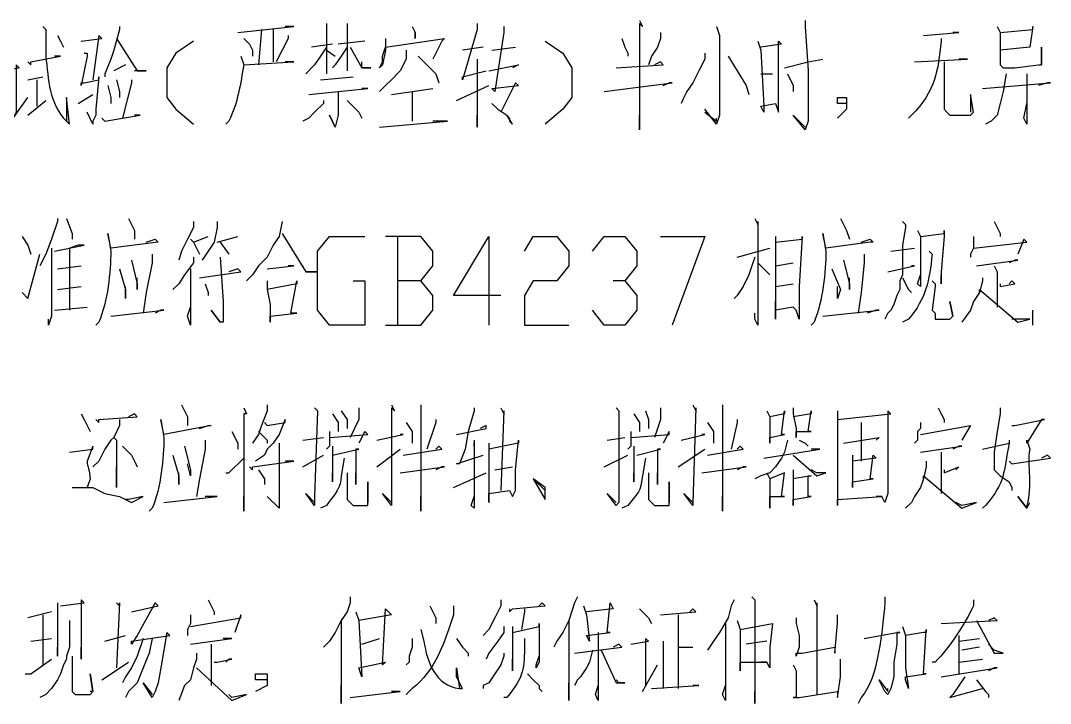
# Model space of a CAD drawing. Header units: millimetres. Extents: x -2210 to 6171, y -6737 to 5572.
# Drawn here: x 4740 to 5418, y 3352 to 3802 of the extents above; entities that cross this region are included whole.
import ezdxf

# ---------------------------------------------------------------- set-up
doc = ezdxf.new("R2010")
doc.units = ezdxf.units.MM
doc.layers.add('1', color=7, linetype='Continuous')

msp = doc.modelspace()

# ---------------------------------------------------------------- linework, layer by layer
at = {"layer": '1', "color": 0, "lineweight": 25}
for points in [[(4805.44, 3797.81), (4805.44, 3795.87), (4801.55, 3782.25), (4799.6, 3776.41), (4795.71, 3766.68), (4795.71, 3764.74)], [(4883.26, 3793.92), (4920.22, 3797.81), (4918.28, 3797.81), (4914.39, 3797.81)], [(4941.62, 3799.76), (4941.62, 3795.87), (4941.62, 3766.68)], [(4955.24, 3799.76), (4955.24, 3768.63)], [(4998.04, 3797.81), (4999.99, 3793.92), (4999.99, 3790.03), (4999.99, 3793.92)], [(5040.85, 3799.76), (5040.85, 3795.87), (5036.95, 3782.25), (5033.06, 3768.63), (5031.12, 3762.79), (5031.12, 3764.74), (5046.68, 3768.63)], [(5058.36, 3797.81), (5058.36, 3793.92), (5052.52, 3755.01), (5050.57, 3756.96), (5068.08, 3758.9), (5066.14, 3760.85), (5056.41, 3741.39)], [(5147.85, 3801.7), (5149.8, 3797.81), (5147.85, 3799.76), (5147.85, 3729.72), (5147.85, 3739.45)], [(5198.43, 3797.81), (5200.38, 3791.98), (5200.38, 3739.45), (5198.43, 3733.61), (5190.65, 3743.34)], [(5256.8, 3801.7), (5256.8, 3797.81), (5258.74, 3768.63), (5258.74, 3735.56), (5256.8, 3729.72), (5249.02, 3739.45), (5256.8, 3731.67)], [(5383.26, 3797.81), (5385.2, 3793.92), (5385.2, 3776.41), (5385.2, 3772.52), (5387.15, 3770.58), (5394.93, 3770.58), (5410.5, 3772.52), (5412.44, 3772.52), (5412.44, 3784.19), (5412.44, 3772.52)], [(5385.2, 3793.92), (5406.6, 3795.87), (5406.6, 3797.81), (5404.66, 3784.19), (5404.66, 3784.19), (5385.2, 3782.25)], [(4764.58, 3791.98), (4766.53, 3788.09), (4768.47, 3784.19)], [(4780.15, 3788.09), (4793.76, 3790.03), (4791.82, 3791.98), (4787.93, 3762.79)], [(4898.82, 3795.87), (4896.88, 3772.52)], [(4906.6, 3795.87), (4906.6, 3774.47)], [(4916.33, 3791.98), (4916.33, 3790.03), (4908.55, 3774.47)], [(5161.47, 3793.92), (5161.47, 3790.03), (5159.52, 3784.19), (5155.63, 3778.36), (5153.69, 3772.52)], [(5334.62, 3791.98), (5357.97, 3793.92), (5354.08, 3793.92)], [(4803.49, 3790.03), (4817.11, 3768.63), (4822.95, 3768.63), (4815.17, 3768.63)], [(4854.08, 3788.09), (4842.4, 3780.3), (4836.57, 3770.58), (4836.57, 3751.12), (4842.4, 3743.34), (4854.08, 3733.61)], [(4887.15, 3790.03), (4891.04, 3786.14), (4892.99, 3782.25), (4892.99, 3778.36)], [(4941.62, 3784.19), (4937.73, 3778.36), (4933.84, 3772.52), (4928.01, 3766.68)], [(4945.52, 3786.14), (4931.9, 3784.19)], [(4955.24, 3784.19), (4951.35, 3778.36), (4947.46, 3772.52), (4945.52, 3770.58)], [(4966.92, 3788.09), (4949.41, 3786.14)], [(4957.19, 3784.19), (4964.97, 3770.58), (4970.81, 3770.58), (4964.97, 3770.58), (4964.97, 3774.47)], [(4980.53, 3790.03), (4980.53, 3782.25), (4978.59, 3772.52), (4976.64, 3770.58), (4978.59, 3774.47), (4978.59, 3778.36), (4980.53, 3784.19)], [(4980.53, 3784.19), (5019.45, 3790.03), (5019.45, 3790.03), (5017.5, 3788.09), (5011.66, 3776.41)], [(5044.74, 3784.19), (5031.12, 3782.25)], [(5050.57, 3782.25), (5066.14, 3784.19)], [(5085.59, 3788.09), (5097.27, 3780.3), (5103.1, 3770.58), (5103.1, 3751.12), (5097.27, 3743.34), (5085.59, 3733.61)], [(5136.18, 3790.03), (5138.12, 3784.19), (5140.07, 3780.3), (5140.07, 3778.36)], [(5225.67, 3788.09), (5227.62, 3782.25), (5229.56, 3745.28), (5229.56, 3741.39), (5227.62, 3745.28), (5237.34, 3747.23), (5239.29, 3741.39), (5239.29, 3788.09), (5241.24, 3786.14), (5227.62, 3784.19)], [(4745.13, 3774.47), (4747.07, 3772.52), (4747.07, 3774.47), (4766.53, 3778.36), (4764.58, 3778.36), (4762.64, 3778.36)], [(4782.09, 3780.3), (4784.04, 3780.3), (4784.04, 3778.36), (4780.15, 3758.9), (4780.15, 3760.85), (4782.09, 3760.85), (4791.82, 3762.79), (4791.82, 3764.74), (4789.87, 3743.34), (4789.87, 3739.45), (4787.93, 3735.56), (4787.93, 3733.61), (4784.04, 3741.39)], [(4941.62, 3782.25), (4947.46, 3778.36)], [(4994.15, 3782.25), (4994.15, 3776.41), (4990.26, 3768.63), (4984.43, 3762.79), (4980.53, 3758.9), (4976.64, 3755.01)], [(5001.94, 3778.36), (5013.61, 3766.68), (5015.55, 3760.85)], [(5190.65, 3780.3), (5190.65, 3776.41), (5186.76, 3768.63), (5182.87, 3760.85), (5178.98, 3755.01), (5177.03, 3751.12), (5175.09, 3747.23)], [(5206.22, 3778.36), (5217.89, 3758.9), (5219.83, 3753.07)], [(4727.62, 3768.63), (4739.29, 3770.58), (4737.34, 3772.52), (4737.34, 3741.39), (4735.4, 3737.5), (4745.13, 3751.12)], [(4809.33, 3772.52), (4801.55, 3768.63)], [(4887.15, 3772.52), (4920.22, 3774.47), (4920.22, 3774.47), (4914.39, 3774.47)], [(5040.85, 3776.41), (5040.85, 3731.67), (5040.85, 3735.56), (5040.85, 3739.45)], [(5048.63, 3768.63), (5068.08, 3772.52), (5068.08, 3772.52), (5064.19, 3770.58)], [(5132.29, 3770.58), (5163.41, 3772.52), (5161.47, 3774.47), (5161.47, 3774.47), (5157.58, 3772.52)], [(5243.18, 3770.58), (5258.74, 3774.47), (5268.47, 3776.41)], [(5328.78, 3774.47), (5363.8, 3776.41), (5361.86, 3776.41), (5357.97, 3776.41)], [(5348.24, 3774.47), (5348.24, 3770.58), (5348.24, 3760.85), (5348.24, 3751.12), (5348.24, 3747.23), (5348.24, 3743.34), (5350.18, 3741.39), (5352.13, 3739.45), (5356.02, 3739.45), (5359.91, 3739.45), (5365.75, 3739.45), (5367.69, 3741.39), (5365.75, 3753.07), (5365.75, 3741.39)], [(4745.13, 3762.79), (4754.85, 3764.74)], [(4937.73, 3762.79), (4959.13, 3764.74)], [(5227.62, 3766.68), (5235.4, 3766.68)], [(5245.13, 3766.68), (5249.02, 3758.9), (5249.02, 3755.01)], [(5389.09, 3766.68), (5387.15, 3755.01), (5385.2, 3747.23), (5383.26, 3739.45), (5379.37, 3735.56), (5375.48, 3733.61)], [(5402.71, 3766.68), (5402.71, 3733.61), (5400.77, 3737.5), (5402.71, 3747.23)], [(4750.96, 3762.79), (4750.96, 3745.28)], [(4797.66, 3758.9), (4799.6, 3751.12), (4799.6, 3747.23)], [(4803.49, 3762.79), (4805.44, 3755.01), (4805.44, 3751.12)], [(4813.22, 3762.79), (4813.22, 3760.85), (4807.38, 3737.5)], [(4929.95, 3753.07), (4968.86, 3756.96), (4966.92, 3756.96), (4964.97, 3756.96)], [(4984.43, 3753.07), (5011.66, 3756.96)], [(5027.23, 3749.17), (5048.63, 3758.9)], [(5124.5, 3755.01), (5169.25, 3760.85), (5167.31, 3760.85)], [(5163.41, 3758.9), (5167.31, 3760.85)], [(5373.53, 3756.96), (5418.28, 3760.85), (5416.33, 3760.85), (5410.5, 3758.9)], [(4778.2, 3747.23), (4787.93, 3753.07)], [(4949.41, 3755.01), (4949.41, 3739.45), (4947.46, 3731.67), (4943.57, 3739.45), (4947.46, 3731.67)], [(4998.04, 3755.01), (4998.04, 3751.12), (4998.04, 3735.56)], [(5284.04, 3747.23), (5278.2, 3747.23), (5278.2, 3751.12), (5284.04, 3751.12), (5284.04, 3743.34), (5278.2, 3737.5)], [(4745.13, 3739.45), (4756.8, 3749.17)], [(4939.68, 3749.17), (4939.68, 3747.23), (4933.84, 3741.39), (4929.95, 3737.5), (4926.06, 3735.56)], [(4955.24, 3749.17), (4961.08, 3743.34), (4963.02, 3741.39), (4964.97, 3737.5)], [(5050.57, 3747.23), (5054.46, 3743.34), (5060.3, 3739.45), (5062.25, 3737.5), (5062.25, 3735.56), (5064.19, 3733.61), (5060.3, 3739.45)], [(4793.76, 3737.5), (4795.71, 3735.56), (4795.71, 3735.56), (4819.06, 3739.45), (4817.11, 3739.45), (4815.17, 3739.45)], [(5190.65, 3741.39), (5198.43, 3735.56), (5198.43, 3737.5)], [(4976.64, 3731.67), (5021.39, 3735.56), (5019.45, 3735.56), (5011.66, 3735.56)], [(4764.58, 3671.35), (4764.58, 3669.41), (4760.69, 3657.74), (4756.8, 3648.01), (4752.91, 3640.23)], [(4770.42, 3671.35), (4774.31, 3661.63), (4774.31, 3657.74)], [(4811.27, 3671.35), (4815.17, 3663.57), (4815.17, 3657.74)], [(4854.08, 3669.41), (4854.08, 3665.52), (4850.18, 3657.74), (4846.29, 3649.95), (4844.35, 3644.12)], [(4869.64, 3669.41), (4869.64, 3665.52), (4867.69, 3655.79), (4863.8, 3649.95), (4859.91, 3644.12)], [(4912.44, 3669.41), (4910.5, 3659.68), (4906.6, 3653.84), (4902.71, 3646.06), (4896.88, 3640.23), (4892.99, 3634.39), (4889.09, 3630.5)], [(5223.73, 3671.35), (5225.67, 3667.46), (5225.67, 3669.41), (5225.67, 3601.31), (5223.73, 3605.21), (5223.73, 3609.1)], [(5280.15, 3671.35), (5284.04, 3663.57), (5285.98, 3657.74)], [(5321, 3669.41), (5322.95, 3667.46), (5322.95, 3665.52), (5321, 3653.84), (5321, 3646.06), (5321, 3640.23), (5321, 3634.39), (5319.06, 3630.5), (5319.06, 3624.66), (5317.11, 3620.77), (5315.17, 3614.93), (5313.22, 3611.04), (5311.27, 3609.1), (5309.33, 3605.21)], [(5381.31, 3669.41), (5385.2, 3661.63), (5385.2, 3659.68)], [(4912.44, 3661.63), (4928.01, 3636.33), (4935.79, 3636.33), (4928.01, 3636.33), (4926.06, 3640.23)], [(5330.73, 3663.57), (5332.67, 3659.68), (5332.67, 3626.61), (5330.73, 3628.55), (5332.67, 3634.39)], [(5332.67, 3659.68), (5348.24, 3661.63), (5348.24, 3663.57), (5348.24, 3659.68), (5346.29, 3636.33), (5346.29, 3628.55), (5346.29, 3632.44), (5346.29, 3634.39)], [(4741.24, 3659.68), (4745.13, 3653.84), (4747.07, 3648.01)], [(4852.13, 3657.74), (4854.08, 3655.79), (4863.8, 3659.68)], [(4854.08, 3655.79), (4857.97, 3648.01)], [(4869.64, 3655.79), (4883.26, 3659.68)], [(4871.59, 3655.79), (4877.42, 3648.01)], [(4959.13, 3630.5), (4966.92, 3630.5), (4966.92, 3601.31), (4943.57, 3601.31), (4935.79, 3611.04), (4935.79, 3649.95), (4943.57, 3659.68), (4966.92, 3659.68)], [(5003.88, 3630.5), (5011.66, 3640.23), (5011.66, 3649.95), (5003.88, 3659.68), (4980.53, 3659.68)], [(4988.32, 3659.68), (4988.32, 3601.31)], [(5056.41, 3620.77), (5025.28, 3620.77), (5048.63, 3659.68), (5048.63, 3601.31)], [(5071.97, 3649.95), (5077.81, 3659.68), (5093.38, 3659.68), (5101.16, 3649.95), (5101.16, 3640.23), (5093.38, 3630.5), (5077.81, 3630.5), (5071.97, 3620.77), (5071.97, 3601.31), (5101.16, 3601.31)], [(5116.72, 3649.95), (5124.5, 3659.68), (5138.12, 3659.68), (5145.9, 3649.95), (5145.9, 3640.23), (5138.12, 3630.5), (5130.34, 3630.5)], [(5161.47, 3659.68), (5190.65, 3659.68), (5169.25, 3601.31)], [(5237.34, 3659.68), (5237.34, 3655.79), (5237.34, 3605.21), (5237.34, 3611.04), (5237.34, 3616.88)], [(5237.34, 3655.79), (5254.85, 3657.74), (5254.85, 3659.68), (5252.91, 3626.61), (5252.91, 3616.88), (5252.91, 3609.1), (5252.91, 3605.21), (5250.96, 3611.04), (5249.02, 3612.99), (5237.34, 3611.04)], [(5367.69, 3659.68), (5367.69, 3655.79), (5367.69, 3651.9), (5365.75, 3648.01), (5365.75, 3646.06)], [(5367.69, 3651.9), (5402.71, 3655.79), (5400.77, 3657.74), (5396.88, 3648.01)], [(4741.24, 3622.72), (4741.24, 3622.72), (4745.13, 3618.82), (4752.91, 3648.01)], [(4760.69, 3651.9), (4760.69, 3612.99), (4760.69, 3607.15), (4758.74, 3601.31), (4758.74, 3605.21)], [(4762.64, 3649.95), (4782.09, 3653.84), (4782.09, 3653.84), (4778.2, 3653.84), (4772.36, 3651.9), (4772.36, 3611.04)], [(4826.84, 3648.01), (4826.84, 3642.17), (4822.95, 3622.72), (4821, 3609.1)], [(5212.05, 3646.06), (5233.45, 3651.9)], [(5295.71, 3648.01), (5295.71, 3642.17), (5293.76, 3622.72), (5291.82, 3609.1)], [(5313.22, 3649.95), (5328.78, 3651.9)], [(4813.22, 3644.12), (4817.11, 3628.55), (4817.11, 3624.66), (4817.11, 3632.44)], [(4854.08, 3646.06), (4854.08, 3642.17), (4848.24, 3634.39), (4844.35, 3628.55), (4840.46, 3624.66)], [(4871.59, 3646.06), (4873.53, 3616.88), (4873.53, 3603.26), (4871.59, 3603.26), (4865.75, 3611.04), (4871.59, 3603.26)], [(5223.73, 3646.06), (5221.78, 3640.23), (5219.83, 3634.39), (5215.94, 3626.61), (5212.05, 3620.77), (5210.11, 3618.82)], [(5225.67, 3642.17), (5229.56, 3638.28), (5231.51, 3636.33), (5233.45, 3634.39), (5231.51, 3636.33)], [(5237.34, 3640.23), (5249.02, 3642.17)], [(5282.09, 3644.12), (5285.98, 3628.55), (5285.98, 3624.66), (5285.98, 3632.44)], [(5369.64, 3640.23), (5396.88, 3644.12), (5394.93, 3644.12), (5391.04, 3642.17)], [(4764.58, 3638.28), (4780.15, 3640.23)], [(4805.44, 3638.28), (4809.33, 3624.66), (4809.33, 3618.82), (4809.33, 3626.61)], [(4852.13, 3638.28), (4852.13, 3601.31), (4850.18, 3607.15), (4852.13, 3612.99)], [(4857.97, 3632.44), (4885.2, 3636.33), (4883.26, 3638.28), (4877.42, 3636.33)], [(4902.71, 3638.28), (4920.22, 3640.23), (4918.28, 3640.23), (4916.33, 3640.23)], [(5274.31, 3638.28), (5280.15, 3624.66), (5278.2, 3618.82), (5278.2, 3626.61)], [(5311.27, 3636.33), (5328.78, 3640.23), (5326.84, 3640.23), (5326.84, 3640.23)], [(5381.31, 3640.23), (5383.26, 3636.33), (5383.26, 3612.99)], [(4861.86, 3628.55), (4863.8, 3622.72), (4863.8, 3620.77)], [(4902.71, 3630.5), (4902.71, 3624.66), (4904.66, 3614.93), (4904.66, 3603.26), (4904.66, 3607.15), (4922.17, 3609.1), (4918.28, 3609.1), (4922.17, 3630.5), (4922.17, 3628.55), (4902.71, 3624.66)], [(4980.53, 3601.31), (5003.88, 3601.31), (5011.66, 3611.04), (5011.66, 3620.77), (5003.88, 3630.5), (4988.32, 3630.5)], [(5138.12, 3630.5), (5145.9, 3620.77), (5145.9, 3611.04), (5138.12, 3601.31), (5124.5, 3601.31), (5116.72, 3611.04)], [(5237.34, 3626.61), (5249.02, 3628.55)], [(5321, 3632.44), (5324.89, 3624.66), (5326.84, 3622.72)], [(5340.46, 3630.5), (5342.4, 3628.55), (5342.4, 3626.61), (5340.46, 3611.04), (5342.4, 3609.1), (5342.4, 3607.15), (5342.4, 3605.21), (5350.18, 3605.21), (5352.13, 3605.21), (5354.08, 3607.15), (5352.13, 3616.88), (5354.08, 3607.15)], [(5373.53, 3632.44), (5373.53, 3630.5), (5371.59, 3622.72), (5367.69, 3616.88), (5365.75, 3611.04), (5359.91, 3603.26)], [(5385.2, 3628.55), (5385.2, 3626.61), (5394.93, 3628.55), (5392.99, 3630.5), (5391.04, 3628.55)], [(4764.58, 3624.66), (4780.15, 3626.61)], [(5371.59, 3622.72), (5371.59, 3624.66), (5396.88, 3603.26), (5404.66, 3605.21), (5396.88, 3605.21), (5392.99, 3605.21)], [(4762.64, 3611.04), (4784.04, 3612.99)], [(4799.6, 3607.15), (4834.62, 3611.04), (4832.67, 3611.04), (4828.78, 3609.1)], [(5268.47, 3607.15), (5305.44, 3611.04), (5303.49, 3611.04), (5297.66, 3609.1)], [(5406.6, 3601.31), (5406.6, 3611.04)], [(4846.29, 3548.79), (4850.18, 3541), (4850.18, 3535.17)], [(4887.15, 3546.84), (4889.09, 3542.95), (4887.15, 3542.95), (4887.15, 3478.75), (4887.15, 3482.64), (4887.15, 3488.47)], [(4902.71, 3548.79), (4902.71, 3544.89), (4898.82, 3535.17), (4896.88, 3529.33), (4892.99, 3523.49)], [(4933.84, 3546.84), (4935.79, 3544.89), (4935.79, 3544.89), (4933.84, 3488.47), (4933.84, 3484.58), (4933.84, 3482.64), (4928.01, 3490.42), (4933.84, 3484.58)], [(4963.02, 3546.84), (4963.02, 3542.95), (4963.02, 3539.06), (4957.19, 3527.38)], [(4984.43, 3548.79), (4986.37, 3544.89), (4984.43, 3546.84), (4984.43, 3484.58), (4984.43, 3482.64), (4978.59, 3490.42), (4984.43, 3484.58)], [(5003.88, 3548.79), (5003.88, 3546.84), (5003.88, 3546.84), (5003.88, 3478.75), (5003.88, 3488.47)], [(5038.9, 3546.84), (5038.9, 3544.89), (5035.01, 3531.28), (5033.06, 3519.6), (5029.17, 3509.88), (5027.23, 3509.88), (5044.74, 3515.71)], [(5056.41, 3546.84), (5058.36, 3542.95), (5058.36, 3544.89), (5056.41, 3492.37)], [(5132.29, 3546.84), (5134.23, 3544.89), (5134.23, 3544.89), (5134.23, 3488.47), (5134.23, 3484.58), (5132.29, 3482.64), (5126.45, 3490.42), (5132.29, 3484.58)], [(5161.47, 3546.84), (5161.47, 3542.95), (5161.47, 3539.06), (5157.58, 3527.38)], [(5182.87, 3548.79), (5184.81, 3544.89), (5184.81, 3546.84), (5182.87, 3484.58), (5182.87, 3482.64), (5177.03, 3490.42), (5182.87, 3484.58)], [(5202.32, 3548.79), (5202.32, 3546.84), (5202.32, 3546.84), (5202.32, 3478.75), (5202.32, 3484.58), (5202.32, 3488.47)], [(5249.02, 3546.84), (5249.02, 3542.95), (5250.96, 3533.22), (5250.96, 3527.38), (5250.96, 3531.28), (5260.69, 3531.28), (5258.74, 3531.28), (5260.69, 3544.89), (5260.69, 3542.95), (5249.02, 3541)], [(5344.35, 3546.84), (5346.29, 3542.95), (5348.24, 3539.06), (5348.24, 3537.11)], [(5385.2, 3546.84), (5385.2, 3544.89), (5385.2, 3542.95), (5383.26, 3531.28), (5381.31, 3517.66), (5381.31, 3507.93), (5381.31, 3505.98), (5385.2, 3502.09), (5391.04, 3498.2), (5392.99, 3494.31), (5392.99, 3492.37)], [(4780.15, 3542.95), (4782.09, 3539.06), (4784.04, 3535.17), (4785.98, 3531.28)], [(4789.87, 3539.06), (4791.82, 3537.11), (4791.82, 3539.06), (4817.11, 3541), (4815.17, 3542.95), (4811.27, 3541)], [(4945.52, 3542.95), (4949.41, 3537.11), (4949.41, 3531.28)], [(4951.35, 3544.89), (4955.24, 3539.06), (4955.24, 3537.11), (4955.24, 3533.22)], [(5143.96, 3542.95), (5147.85, 3537.11), (5147.85, 3531.28)], [(5151.74, 3544.89), (5153.69, 3539.06), (5153.69, 3533.22)], [(5231.51, 3544.89), (5233.45, 3541), (5233.45, 3537.11), (5233.45, 3523.49), (5233.45, 3527.38), (5243.18, 3529.33), (5241.24, 3529.33), (5243.18, 3544.89), (5243.18, 3542.95), (5233.45, 3541)], [(5278.2, 3544.89), (5278.2, 3539.06), (5278.2, 3482.64), (5278.2, 3486.53), (5307.38, 3488.47), (5305.44, 3488.47), (5303.49, 3488.47)], [(5278.2, 3539.06), (5313.22, 3542.95), (5311.27, 3544.89), (5311.27, 3541), (5311.27, 3507.93), (5311.27, 3498.2), (5311.27, 3490.42), (5309.33, 3484.58), (5307.38, 3488.47)], [(4805.44, 3539.06), (4805.44, 3535.17), (4801.55, 3527.38), (4799.6, 3525.44), (4795.71, 3519.6), (4791.82, 3511.82), (4787.93, 3507.93)], [(4900.77, 3537.11), (4902.71, 3535.17), (4914.39, 3537.11), (4914.39, 3539.06), (4910.5, 3529.33), (4906.6, 3523.49), (4902.71, 3519.6), (4900.77, 3515.71), (4894.93, 3511.82)], [(4994.15, 3537.11), (4998.04, 3531.28), (4998.04, 3527.38), (4998.04, 3523.49)], [(5013.61, 3539.06), (5013.61, 3537.11), (5007.77, 3519.6)], [(5027.23, 3529.33), (5046.68, 3533.22), (5046.68, 3535.17), (5042.79, 3533.22)], [(5192.6, 3537.11), (5196.49, 3531.28), (5196.49, 3527.38), (5196.49, 3523.49)], [(5212.05, 3539.06), (5212.05, 3537.11), (5208.16, 3519.6)], [(5293.76, 3537.11), (5293.76, 3533.22), (5293.76, 3511.82)], [(5332.67, 3537.11), (5332.67, 3533.22), (5330.73, 3531.28), (5330.73, 3527.38), (5330.73, 3525.44), (5328.78, 3523.49)], [(5332.67, 3529.33), (5365.75, 3535.17), (5365.75, 3535.17), (5359.91, 3525.44)], [(4801.55, 3527.38), (4803.49, 3525.44), (4803.49, 3494.31), (4803.49, 3507.93)], [(4879.37, 3531.28), (4883.26, 3523.49), (4883.26, 3523.49), (4883.26, 3519.6)], [(4896.88, 3531.28), (4902.71, 3525.44), (4902.71, 3523.49)], [(4926.06, 3525.44), (4939.68, 3527.38)], [(4943.57, 3531.28), (4943.57, 3527.38), (4943.57, 3523.49), (4943.57, 3521.55), (4941.62, 3519.6)], [(4943.57, 3527.38), (4968.86, 3529.33), (4966.92, 3531.28), (4963.02, 3523.49)], [(4974.7, 3525.44), (4992.21, 3529.33), (4990.26, 3529.33), (4990.26, 3529.33)], [(5126.45, 3525.44), (5138.12, 3527.38)], [(5142.01, 3531.28), (5142.01, 3527.38), (5142.01, 3523.49), (5142.01, 3521.55), (5140.07, 3519.6)], [(5142.01, 3527.38), (5167.31, 3529.33), (5167.31, 3531.28), (5163.41, 3523.49)], [(5175.09, 3525.44), (5190.65, 3529.33), (5190.65, 3529.33), (5188.71, 3529.33)], [(5282.09, 3523.49), (5305.44, 3527.38), (5305.44, 3527.38), (5303.49, 3525.44)], [(4807.38, 3521.55), (4813.22, 3515.71), (4815.17, 3511.82), (4817.11, 3507.93)], [(4848.24, 3521.55), (4852.13, 3505.98), (4852.13, 3502.09), (4850.18, 3509.88)], [(4861.86, 3525.44), (4861.86, 3519.6), (4857.97, 3500.15), (4856.02, 3488.47)], [(4945.52, 3521.55), (4945.52, 3498.2), (4945.52, 3500.15), (4945.52, 3504.04)], [(4945.52, 3515.71), (4963.02, 3519.6), (4961.08, 3519.6), (4961.08, 3500.15), (4961.08, 3496.26), (4961.08, 3500.15), (4961.08, 3504.04)], [(4974.7, 3507.93), (4990.26, 3519.6)], [(4992.21, 3515.71), (5017.5, 3519.6), (5015.55, 3521.55), (5013.61, 3519.6)], [(5038.9, 3525.44), (5038.9, 3521.55), (5038.9, 3523.49), (5038.9, 3480.69), (5036.95, 3482.64), (5038.9, 3488.47)], [(5048.63, 3523.49), (5048.63, 3519.6), (5048.63, 3484.58), (5048.63, 3490.42), (5062.25, 3492.37), (5064.19, 3488.47), (5066.14, 3492.37), (5066.14, 3505.98), (5068.08, 3525.44), (5068.08, 3523.49), (5048.63, 3519.6)], [(5143.96, 3521.55), (5143.96, 3498.2), (5143.96, 3504.04)], [(5145.9, 3515.71), (5161.47, 3519.6), (5159.52, 3519.6), (5159.52, 3496.26), (5159.52, 3500.15), (5159.52, 3504.04)], [(5173.14, 3507.93), (5190.65, 3519.6)], [(5192.6, 3515.71), (5215.94, 3519.6), (5214, 3521.55), (5212.05, 3519.6)], [(5245.13, 3525.44), (5243.18, 3517.66), (5241.24, 3513.77), (5237.34, 3507.93), (5233.45, 3504.04), (5227.62, 3502.09), (5223.73, 3500.15)], [(5229.56, 3513.77), (5266.53, 3519.6), (5264.58, 3519.6), (5260.69, 3519.6)], [(5252.91, 3525.44), (5256.8, 3523.49), (5258.74, 3521.55)], [(5332.67, 3517.66), (5359.91, 3521.55), (5357.97, 3521.55), (5354.08, 3519.6)], [(5373.53, 3519.6), (5391.04, 3523.49)], [(4840.46, 3515.71), (4844.35, 3502.09), (4844.35, 3496.26), (4844.35, 3504.04)], [(4875.48, 3504.04), (4877.42, 3504.04), (4877.42, 3504.04), (4887.15, 3513.77)], [(4926.06, 3507.93), (4939.68, 3515.71)], [(5124.5, 3507.93), (5140.07, 3515.71)], [(5249.02, 3515.71), (5264.58, 3502.09), (5270.42, 3504.04), (5264.58, 3504.04), (5260.69, 3505.98)], [(5287.93, 3515.71), (5287.93, 3511.82), (5287.93, 3494.31), (5287.93, 3498.2), (5301.55, 3500.15), (5299.6, 3500.15), (5301.55, 3515.71), (5303.49, 3513.77), (5287.93, 3511.82)], [(5346.29, 3517.66), (5346.29, 3515.71), (5346.29, 3490.42)], [(5391.04, 3511.82), (5392.99, 3509.88), (5392.99, 3509.88), (5404.66, 3511.82), (5418.28, 3513.77), (5416.33, 3515.71), (5412.44, 3513.77)], [(4891.04, 3507.93), (4892.99, 3505.98), (4892.99, 3507.93), (4920.22, 3511.82), (4918.28, 3511.82), (4914.39, 3511.82)], [(4896.88, 3505.98), (4900.77, 3500.15), (4900.77, 3496.26)], [(4990.26, 3504.04), (5019.45, 3507.93), (5017.5, 3507.93), (5013.61, 3505.98)], [(5052.52, 3505.98), (5064.19, 3507.93)], [(5188.71, 3504.04), (5217.89, 3507.93), (5215.94, 3507.93), (5212.05, 3505.98)], [(5249.02, 3505.98), (5249.02, 3502.09), (5249.02, 3482.64), (5249.02, 3486.53), (5260.69, 3488.47), (5258.74, 3488.47), (5258.74, 3502.09), (5260.69, 3502.09), (5249.02, 3500.15)], [(5336.57, 3511.82), (5336.57, 3507.93), (5334.62, 3500.15), (5332.67, 3494.31), (5328.78, 3488.47), (5326.84, 3484.58), (5322.95, 3480.69)], [(5348.24, 3505.98), (5348.24, 3504.04), (5357.97, 3507.93), (5357.97, 3507.93), (5356.02, 3505.98)], [(4955.24, 3504.04), (4955.24, 3500.15), (4955.24, 3500.15), (4955.24, 3490.42), (4955.24, 3488.47), (4955.24, 3486.53), (4957.19, 3484.58), (4957.19, 3484.58), (4959.13, 3482.64), (4968.86, 3482.64), (4968.86, 3484.58), (4968.86, 3498.2), (4968.86, 3484.58)], [(5025.28, 3494.31), (5046.68, 3504.04)], [(5085.59, 3492.37), (5077.81, 3500.15), (5085.59, 3486.53), (5085.59, 3494.31), (5077.81, 3500.15)], [(5153.69, 3504.04), (5153.69, 3500.15), (5153.69, 3500.15), (5153.69, 3486.53), (5155.63, 3484.58), (5155.63, 3484.58), (5157.58, 3482.64), (5167.31, 3482.64), (5167.31, 3484.58), (5167.31, 3498.2), (5167.31, 3484.58)], [(5231.51, 3504.04), (5233.45, 3500.15), (5233.45, 3492.37), (5233.45, 3480.69), (5233.45, 3488.47), (5243.18, 3488.47), (5241.24, 3488.47), (5243.18, 3504.04), (5243.18, 3504.04), (5233.45, 3500.15)], [(5334.62, 3500.15), (5334.62, 3502.09), (5359.91, 3480.69), (5369.64, 3484.58), (5359.91, 3482.64), (5356.02, 3484.58)], [(4774.31, 3494.31), (4780.15, 3494.31), (4782.09, 3494.31), (4787.93, 3494.31), (4795.71, 3490.42), (4805.44, 3488.47), (4813.22, 3484.58), (4821, 3488.47), (4811.27, 3486.53), (4809.33, 3486.53)], [(4834.62, 3484.58), (4869.64, 3488.47), (4867.69, 3488.47), (4861.86, 3488.47)], [(4764.58, 3418.44), (4764.58, 3414.54), (4764.58, 3398.98), (4764.58, 3383.42), (4764.58, 3389.25)], [(4766.53, 3416.49), (4782.09, 3418.44), (4780.15, 3420.38), (4780.15, 3416.49), (4780.15, 3381.47), (4780.15, 3385.36), (4780.15, 3389.25)], [(4803.49, 3418.44), (4805.44, 3416.49), (4805.44, 3418.44), (4803.49, 3375.63)], [(4813.22, 3412.6), (4830.73, 3416.49), (4828.78, 3418.44), (4817.11, 3397.03), (4813.22, 3391.2), (4813.22, 3393.14), (4838.51, 3397.03), (4836.57, 3398.98), (4834.62, 3387.31), (4832.67, 3375.63), (4832.67, 3375.63), (4830.73, 3365.91), (4828.78, 3360.07), (4826.84, 3356.18), (4821, 3365.91), (4826.84, 3358.12)], [(4863.8, 3420.38), (4867.69, 3412.6), (4867.69, 3410.65)], [(4957.19, 3422.33), (4957.19, 3418.44), (4955.24, 3412.6), (4951.35, 3406.76), (4947.46, 3398.98), (4943.57, 3393.14), (4939.68, 3389.25)], [(5056.41, 3420.38), (5056.41, 3416.49), (5052.52, 3408.71), (5048.63, 3400.93), (5044.74, 3397.03)], [(5062.25, 3414.54), (5062.25, 3412.6), (5064.19, 3414.54), (5085.59, 3416.49), (5083.65, 3418.44), (5081.7, 3416.49)], [(5106.99, 3422.33), (5105.05, 3418.44), (5101.16, 3406.76), (5097.27, 3398.98), (5093.38, 3393.14), (5091.43, 3389.25)], [(5110.88, 3416.49), (5112.83, 3410.65), (5114.78, 3393.14), (5112.83, 3397.03), (5128.39, 3398.98), (5126.45, 3398.98), (5128.39, 3418.44), (5130.34, 3414.54), (5112.83, 3412.6)], [(5210.11, 3420.38), (5208.16, 3416.49), (5206.22, 3408.71), (5200.38, 3398.98), (5196.49, 3393.14), (5192.6, 3387.31)], [(5221.78, 3422.33), (5223.73, 3420.38), (5223.73, 3420.38), (5223.73, 3352.29), (5223.73, 3356.18), (5223.73, 3360.07)], [(5262.64, 3420.38), (5264.58, 3416.49), (5264.58, 3418.44), (5264.58, 3358.12)], [(4760.69, 3412.6), (4745.13, 3408.71)], [(4754.85, 3410.65), (4754.85, 3377.58)], [(4852.13, 3410.65), (4852.13, 3406.76), (4852.13, 3404.82), (4850.18, 3400.93), (4850.18, 3398.98), (4850.18, 3397.03)], [(4852.13, 3402.87), (4885.2, 3408.71), (4885.2, 3410.65), (4881.31, 3398.98)], [(4961.08, 3412.6), (4963.02, 3406.76), (4964.97, 3369.8), (4963.02, 3375.63), (4980.53, 3379.52), (4978.59, 3377.58), (4980.53, 3414.54), (4984.43, 3410.65), (4963.02, 3406.76)], [(5009.72, 3416.49), (5011.66, 3412.6), (5013.61, 3408.71), (5013.61, 3406.76), (5013.61, 3404.82)], [(5071.97, 3414.54), (5071.97, 3412.6), (5070.03, 3400.93)], [(5147.85, 3414.54), (5151.74, 3410.65), (5153.69, 3408.71), (5155.63, 3404.82)], [(5161.47, 3410.65), (5184.81, 3412.6), (5182.87, 3414.54), (5180.92, 3412.6)], [(5173.14, 3410.65), (5173.14, 3362.02)], [(5250.96, 3408.71), (5250.96, 3404.82), (5252.91, 3397.03), (5252.91, 3389.25), (5250.96, 3383.42), (5250.96, 3385.36), (5254.85, 3385.36), (5276.25, 3389.25), (5276.25, 3385.36), (5278.2, 3404.82), (5278.2, 3410.65)], [(4772.36, 3406.76), (4772.36, 3404.82), (4772.36, 3404.82), (4772.36, 3397.03), (4772.36, 3389.25), (4770.42, 3383.42), (4770.42, 3381.47), (4768.47, 3377.58), (4766.53, 3371.74), (4764.58, 3367.85), (4760.69, 3362.02), (4756.8, 3358.12), (4752.91, 3356.18)], [(4951.35, 3406.76), (4951.35, 3389.25), (4951.35, 3352.29), (4951.35, 3356.18), (4951.35, 3363.96)], [(5064.19, 3398.98), (5081.7, 3402.87), (5081.7, 3404.82), (5081.7, 3379.52), (5079.76, 3375.63), (5079.76, 3377.58), (5081.7, 3383.42)], [(5101.16, 3406.76), (5101.16, 3354.23), (5101.16, 3358.12), (5101.16, 3365.91)], [(5204.27, 3404.82), (5204.27, 3354.23), (5202.32, 3358.12), (5204.27, 3363.96)], [(5212.05, 3406.76), (5214, 3400.93), (5214, 3373.69), (5214, 3379.52), (5231.51, 3379.52), (5227.62, 3379.52)], [(5214, 3400.93), (5235.4, 3404.82), (5235.4, 3404.82), (5233.45, 3389.25), (5233.45, 3377.58), (5233.45, 3375.63), (5231.51, 3379.52)], [(5346.29, 3404.82), (5383.26, 3406.76), (5381.31, 3408.71), (5377.42, 3406.76)], [(5369.64, 3406.76), (5381.31, 3385.36), (5387.15, 3385.36), (5381.31, 3387.31), (5377.42, 3391.2)], [(4795.71, 3393.14), (4809.33, 3397.03)], [(5058.36, 3402.87), (5058.36, 3398.98), (5054.46, 3393.14), (5048.63, 3385.36), (5046.68, 3381.47)], [(5064.19, 3402.87), (5064.19, 3398.98), (5064.19, 3373.69), (5064.19, 3377.58), (5064.19, 3381.47)], [(5120.61, 3398.98), (5120.61, 3354.23), (5118.67, 3358.12), (5120.61, 3363.96)], [(5295.71, 3395.09), (5317.11, 3398.98), (5319.06, 3398.98), (5317.11, 3398.98), (5317.11, 3391.2), (5315.17, 3379.52), (5315.17, 3369.8), (5313.22, 3362.02), (5311.27, 3358.12), (5309.33, 3360.07), (5307.38, 3363.96), (5305.44, 3367.85), (5311.27, 3360.07), (5311.27, 3362.02)], [(5321, 3402.87), (5322.95, 3397.03), (5322.95, 3375.63), (5324.89, 3362.02), (5322.95, 3367.85), (5322.95, 3369.8), (5336.57, 3371.74), (5334.62, 3371.74), (5336.57, 3400.93), (5336.57, 3398.98), (5334.62, 3398.98), (5322.95, 3397.03)], [(5357.97, 3397.03), (5357.97, 3371.74)], [(4747.07, 3393.14), (4760.69, 3395.09)], [(4821, 3395.09), (4817.11, 3383.42), (4813.22, 3375.63), (4813.22, 3375.63), (4809.33, 3369.8), (4807.38, 3365.91)], [(4826.84, 3395.09), (4824.89, 3385.36), (4821, 3375.63), (4817.11, 3365.91), (4811.27, 3360.07), (4809.33, 3356.18)], [(4852.13, 3391.2), (4879.37, 3395.09), (4879.37, 3395.09), (4873.53, 3395.09)], [(4865.75, 3391.2), (4865.75, 3389.25), (4865.75, 3363.96)], [(4964.97, 3391.2), (4976.64, 3395.09)], [(4998.04, 3395.09), (4998.04, 3389.25), (4996.1, 3383.42), (4996.1, 3379.52), (4994.15, 3377.58)], [(5027.23, 3395.09), (5031.12, 3389.25), (5035.01, 3385.36), (5035.01, 3383.42)], [(5105.05, 3385.36), (5136.18, 3389.25), (5134.23, 3391.2), (5130.34, 3389.25)], [(5142.01, 3391.2), (5153.69, 3393.14), (5151.74, 3395.09), (5151.74, 3391.2), (5151.74, 3363.96), (5149.8, 3360.07), (5159.52, 3377.58)], [(5163.41, 3393.14), (5163.41, 3391.2), (5163.41, 3362.02)], [(5231.51, 3393.14), (5217.89, 3391.2)], [(5357.97, 3393.14), (5371.59, 3395.09)], [(4774.31, 3383.42), (4774.31, 3381.47), (4774.31, 3381.47), (4774.31, 3363.96), (4774.31, 3360.07), (4776.25, 3358.12), (4776.25, 3358.12), (4780.15, 3358.12), (4785.98, 3358.12), (4787.93, 3360.07), (4787.93, 3360.07), (4785.98, 3371.74), (4787.93, 3360.07), (4785.98, 3360.07)], [(4856.02, 3385.36), (4856.02, 3381.47), (4854.08, 3375.63), (4852.13, 3367.85), (4848.24, 3363.96), (4844.35, 3354.23)], [(5058.36, 3385.36), (5058.36, 3383.42), (5056.41, 3377.58), (5052.52, 3371.74), (5048.63, 3365.91), (5044.74, 3363.96), (5044.74, 3362.02)], [(5116.72, 3387.31), (5114.78, 3379.52), (5112.83, 3375.63), (5108.94, 3369.8), (5106.99, 3367.85), (5105.05, 3363.96)], [(5122.56, 3387.31), (5132.29, 3365.91), (5138.12, 3365.91), (5134.23, 3365.91), (5132.29, 3367.85)], [(5173.14, 3389.25), (5182.87, 3389.25)], [(5371.59, 3389.25), (5359.91, 3387.31)], [(4743.18, 3371.74), (4745.13, 3371.74), (4747.07, 3371.74), (4760.69, 3381.47)], [(4793.76, 3367.85), (4811.27, 3379.52)], [(4867.69, 3379.52), (4869.64, 3379.52), (4879.37, 3381.47), (4877.42, 3381.47), (4875.48, 3379.52)], [(5249.02, 3377.58), (5250.96, 3373.69), (5250.96, 3356.18), (5249.02, 3356.18), (5252.91, 3356.18), (5278.2, 3360.07), (5278.2, 3356.18), (5280.15, 3369.8), (5280.15, 3381.47)], [(5357.97, 3379.52), (5373.53, 3381.47)], [(4856.02, 3375.63), (4856.02, 3375.63), (4879.37, 3354.23), (4889.09, 3358.12), (4879.37, 3356.18), (4877.42, 3358.12)], [(4902.71, 3367.85), (4894.93, 3367.85), (4894.93, 3371.74), (4902.71, 3371.74), (4902.71, 3363.96), (4894.93, 3360.07)], [(5073.92, 3371.74), (5077.81, 3367.85), (5081.7, 3363.96), (5081.7, 3362.02), (5083.65, 3360.07)], [(5346.29, 3369.8), (5383.26, 3375.63), (5381.31, 3375.63), (5377.42, 3373.69)], [(5361.86, 3369.8), (5354.08, 3358.12), (5352.13, 3356.18), (5373.53, 3362.02)], [(5155.63, 3362.02), (5186.76, 3363.96), (5184.81, 3363.96), (5182.87, 3363.96)], [(5369.64, 3367.85), (5375.48, 3360.07), (5377.42, 3358.12), (5377.42, 3356.18)], [(4957.19, 3356.18), (4990.26, 3360.07), (4986.37, 3360.07), (4984.43, 3360.07)]]:
    msp.add_lwpolyline(points, dxfattribs=at)
for points, knots in [([(4754.85, 3797.81), (4754.85, 3797.81), (4756.8, 3795.87), (4756.8, 3795.87), (4756.8, 3795.87), (4756.8, 3795.87), (4756.8, 3795.87), (4756.8, 3795.87), (4756.8, 3778.36), (4756.8, 3778.36), (4758.74, 3762.79), (4758.74, 3747.23), (4770.42, 3735.56), (4770.42, 3735.56), (4772.36, 3733.61), (4772.36, 3733.61), (4772.36, 3733.61), (4770.42, 3751.12), (4770.42, 3751.12), (4770.42, 3751.12), (4770.42, 3735.56), (4770.42, 3735.56)], [0, 0, 0, 0, 1, 1, 1, 2, 2, 2, 3, 3, 3, 4, 4, 4, 5, 5, 5, 6, 6, 6, 7, 7, 7, 7]), ([(5346.29, 3790.03), (5346.29, 3790.03), (5346.29, 3788.09), (5346.29, 3788.09), (5344.35, 3768.63), (5342.4, 3755.01), (5326.84, 3739.45), (5326.84, 3739.45), (5324.89, 3737.5), (5324.89, 3737.5)], [0, 0, 0, 0, 1, 1, 1, 2, 2, 2, 3, 3, 3, 3]), ([(4885.2, 3778.36), (4885.2, 3778.36), (4887.15, 3772.52), (4887.15, 3772.52), (4885.2, 3760.85), (4883.26, 3747.23), (4877.42, 3735.56), (4877.42, 3735.56), (4875.48, 3733.61), (4875.48, 3733.61)], [0, 0, 0, 0, 1, 1, 1, 2, 2, 2, 3, 3, 3, 3]), ([(4822.95, 3655.79), (4822.95, 3655.79), (4828.78, 3657.74), (4828.78, 3657.74), (4828.78, 3657.74), (4830.73, 3655.79), (4830.73, 3655.79), (4830.73, 3655.79), (4830.73, 3655.79), (4830.73, 3655.79), (4830.73, 3655.79), (4799.6, 3651.9), (4799.6, 3651.9), (4799.6, 3651.9), (4797.66, 3661.63), (4797.66, 3661.63), (4797.66, 3661.63), (4799.6, 3649.95), (4799.6, 3649.95), (4799.6, 3636.33), (4797.66, 3616.88), (4791.82, 3603.26), (4791.82, 3603.26), (4789.87, 3601.31), (4789.87, 3601.31)], [0, 0, 0, 0, 1, 1, 1, 2, 2, 2, 3, 3, 3, 4, 4, 4, 5, 5, 5, 6, 6, 6, 7, 7, 7, 8, 8, 8, 8]), ([(5293.76, 3655.79), (5293.76, 3655.79), (5299.6, 3657.74), (5299.6, 3657.74), (5299.6, 3657.74), (5301.55, 3655.79), (5301.55, 3655.79), (5301.55, 3655.79), (5299.6, 3655.79), (5299.6, 3655.79), (5299.6, 3655.79), (5270.42, 3651.9), (5270.42, 3651.9), (5270.42, 3651.9), (5268.47, 3661.63), (5268.47, 3661.63), (5268.47, 3661.63), (5270.42, 3649.95), (5270.42, 3649.95), (5270.42, 3636.33), (5268.47, 3616.88), (5262.64, 3603.26), (5262.64, 3603.26), (5260.69, 3601.31), (5260.69, 3601.31)], [0, 0, 0, 0, 1, 1, 1, 2, 2, 2, 3, 3, 3, 4, 4, 4, 5, 5, 5, 6, 6, 6, 7, 7, 7, 8, 8, 8, 8]), ([(5338.51, 3649.95), (5338.51, 3649.95), (5340.46, 3648.01), (5340.46, 3648.01), (5338.51, 3630.5), (5336.57, 3618.82), (5324.89, 3605.21), (5324.89, 3605.21), (5321, 3603.26), (5321, 3603.26)], [0, 0, 0, 0, 1, 1, 1, 2, 2, 2, 3, 3, 3, 3]), ([(4857.97, 3533.22), (4857.97, 3533.22), (4863.8, 3535.17), (4863.8, 3535.17), (4863.8, 3535.17), (4865.75, 3535.17), (4865.75, 3535.17), (4865.75, 3535.17), (4865.75, 3535.17), (4865.75, 3535.17), (4865.75, 3535.17), (4834.62, 3529.33), (4834.62, 3529.33), (4834.62, 3529.33), (4832.67, 3539.06), (4832.67, 3539.06), (4832.67, 3539.06), (4834.62, 3527.38), (4834.62, 3527.38), (4834.62, 3513.77), (4832.67, 3494.31), (4826.84, 3480.69), (4826.84, 3480.69), (4824.89, 3478.75), (4824.89, 3478.75)], [0, 0, 0, 0, 1, 1, 1, 2, 2, 2, 3, 3, 3, 4, 4, 4, 5, 5, 5, 6, 6, 6, 7, 7, 7, 8, 8, 8, 8]), ([(5392.99, 3535.17), (5392.99, 3535.17), (5394.93, 3535.17), (5394.93, 3535.17), (5394.93, 3535.17), (5414.39, 3539.06), (5414.39, 3539.06), (5414.39, 3539.06), (5412.44, 3539.06), (5412.44, 3539.06), (5412.44, 3539.06), (5402.71, 3523.49), (5402.71, 3523.49), (5402.71, 3523.49), (5402.71, 3525.44), (5402.71, 3525.44), (5402.71, 3525.44), (5404.66, 3519.6), (5404.66, 3519.6), (5402.71, 3507.93), (5406.6, 3496.26), (5402.71, 3482.64), (5402.71, 3482.64), (5402.71, 3480.69), (5402.71, 3480.69), (5402.71, 3480.69), (5396.88, 3488.47), (5396.88, 3488.47), (5396.88, 3488.47), (5402.71, 3480.69), (5402.71, 3480.69), (5402.71, 3480.69), (5404.66, 3484.58), (5404.66, 3484.58)], [0, 0, 0, 0, 1, 1, 1, 2, 2, 2, 3, 3, 3, 4, 4, 4, 5, 5, 5, 6, 6, 6, 7, 7, 7, 8, 8, 8, 9, 9, 9, 10, 10, 10, 11, 11, 11, 11]), ([(4772.36, 3517.66), (4772.36, 3517.66), (4787.93, 3519.6), (4787.93, 3519.6), (4787.93, 3519.6), (4787.93, 3521.55), (4787.93, 3521.55), (4787.93, 3521.55), (4784.04, 3511.82), (4784.04, 3511.82), (4784.04, 3507.93), (4785.98, 3505.98), (4785.98, 3500.15), (4785.98, 3500.15), (4784.04, 3494.31), (4784.04, 3494.31)], [0, 0, 0, 0, 1, 1, 1, 2, 2, 2, 3, 3, 3, 4, 4, 4, 5, 5, 5, 5]), ([(4910.5, 3523.49), (4910.5, 3523.49), (4910.5, 3521.55), (4910.5, 3521.55), (4910.5, 3507.93), (4910.5, 3496.26), (4910.5, 3482.64), (4910.5, 3482.64), (4910.5, 3480.69), (4910.5, 3480.69), (4910.5, 3480.69), (4902.71, 3488.47), (4902.71, 3488.47)], [0, 0, 0, 0, 1, 1, 1, 2, 2, 2, 3, 3, 3, 4, 4, 4, 4]), ([(5391.04, 3525.44), (5391.04, 3525.44), (5391.04, 3523.49), (5391.04, 3523.49), (5387.15, 3504.04), (5389.09, 3498.2), (5375.48, 3482.64), (5375.48, 3482.64), (5373.53, 3480.69), (5373.53, 3480.69)], [0, 0, 0, 0, 1, 1, 1, 2, 2, 2, 3, 3, 3, 3]), ([(4953.3, 3513.77), (4953.3, 3513.77), (4951.35, 3502.09), (4951.35, 3502.09), (4951.35, 3494.31), (4947.46, 3490.42), (4941.62, 3482.64), (4941.62, 3482.64), (4937.73, 3480.69), (4937.73, 3480.69)], [0, 0, 0, 0, 1, 1, 1, 2, 2, 2, 3, 3, 3, 3]), ([(5151.74, 3513.77), (5151.74, 3513.77), (5149.8, 3502.09), (5149.8, 3502.09), (5147.85, 3490.42), (5147.85, 3492.37), (5140.07, 3482.64), (5140.07, 3482.64), (5136.18, 3480.69), (5136.18, 3480.69)], [0, 0, 0, 0, 1, 1, 1, 2, 2, 2, 3, 3, 3, 3]), ([(5309.33, 3422.33), (5309.33, 3422.33), (5309.33, 3418.44), (5309.33, 3418.44), (5307.38, 3400.93), (5305.44, 3369.8), (5293.76, 3356.18), (5293.76, 3356.18), (5291.82, 3352.29), (5291.82, 3352.29)], [0, 0, 0, 0, 1, 1, 1, 2, 2, 2, 3, 3, 3, 3]), ([(5367.69, 3420.38), (5367.69, 3420.38), (5367.69, 3416.49), (5367.69, 3416.49), (5361.86, 3404.82), (5352.13, 3389.25), (5342.4, 3379.52), (5342.4, 3379.52), (5340.46, 3379.52), (5340.46, 3379.52)], [0, 0, 0, 0, 1, 1, 1, 2, 2, 2, 3, 3, 3, 3]), ([(5025.28, 3416.49), (5025.28, 3416.49), (5025.28, 3410.65), (5025.28, 3410.65), (5019.45, 3393.14), (5013.61, 3373.69), (4998.04, 3362.02), (4998.04, 3362.02), (4994.15, 3358.12), (4994.15, 3358.12)], [0, 0, 0, 0, 1, 1, 1, 2, 2, 2, 3, 3, 3, 3]), ([(5003.88, 3400.93), (5003.88, 3400.93), (5005.83, 3393.14), (5005.83, 3393.14), (5007.77, 3379.52), (5013.61, 3363.96), (5029.17, 3362.02), (5029.17, 3362.02), (5031.12, 3362.02), (5031.12, 3362.02), (5031.12, 3362.02), (5027.23, 3369.8), (5027.23, 3369.8), (5027.23, 3369.8), (5027.23, 3375.63), (5027.23, 3375.63), (5027.23, 3375.63), (5029.17, 3362.02), (5029.17, 3362.02)], [0, 0, 0, 0, 1, 1, 1, 2, 2, 2, 3, 3, 3, 4, 4, 4, 5, 5, 5, 6, 6, 6, 6]), ([(5071.97, 3395.09), (5071.97, 3395.09), (5071.97, 3393.14), (5071.97, 3393.14), (5071.97, 3393.14), (5071.97, 3391.2), (5071.97, 3391.2), (5071.97, 3375.63), (5071.97, 3369.8), (5060.3, 3356.18), (5060.3, 3356.18), (5058.36, 3356.18), (5058.36, 3356.18)], [0, 0, 0, 0, 1, 1, 1, 2, 2, 2, 3, 3, 3, 4, 4, 4, 4])]:
    msp.add_open_spline(points, degree=3, knots=knots, dxfattribs=at)

doc.saveas('drawing.dxf')
